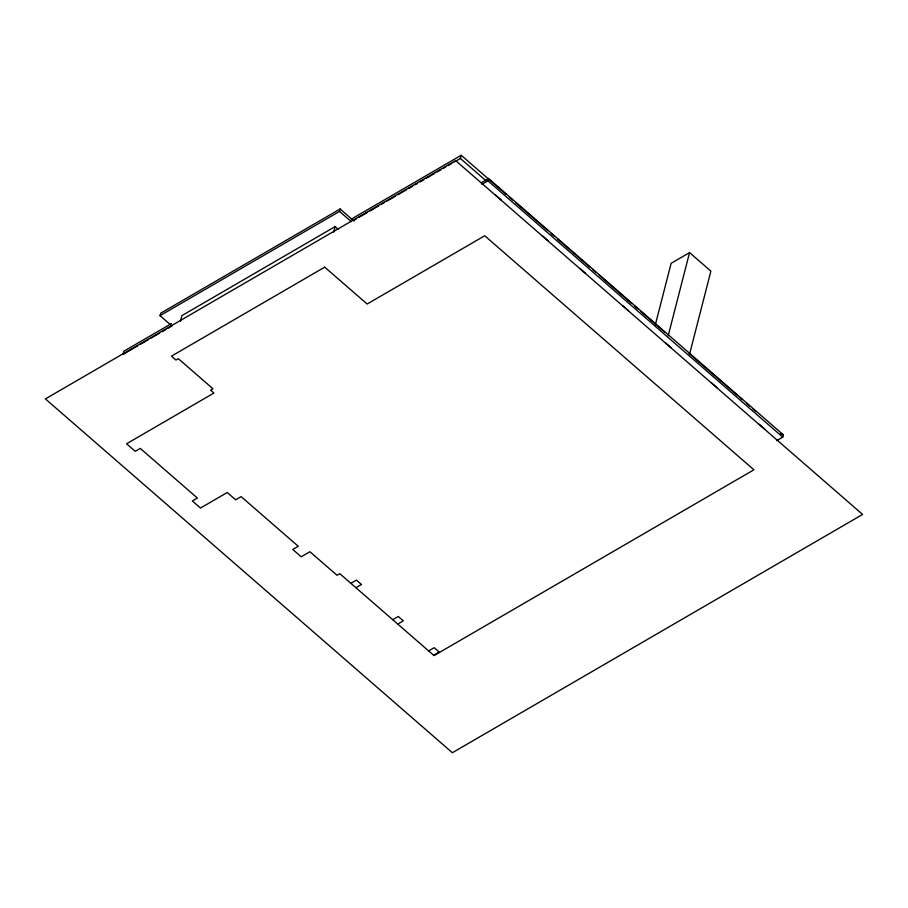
<?xml version="1.0" encoding="UTF-8"?>
<svg xmlns="http://www.w3.org/2000/svg" width="908" height="908" viewBox="0 0 908 908"><rect width="100%" height="100%" fill="white"/><g stroke="black" fill="none" stroke-linecap="round" stroke-linejoin="round"><path stroke-width="1.36" d="M171.76 325.859L160.035 315.655L160.659 313.226L340.137 208.988L353.984 221.03M180.476 321.091L181.884 315.632L335.12 226.625L338.298 229.395M333.713 232.096L335.12 226.625M160.035 315.655L339.513 211.416L340.137 208.988M454.261 162.021L460.379 158.469L461.196 155.279L506.165 194.38M481.876 184.369L487.959 180.84L488.549 178.536L783.343 434.83L782.753 437.123L776.669 440.652M655.258 325.109L671.125 263.309L689.558 252.606L710.885 271.14L689.513 354.358M668.186 335.812L689.558 252.606M171.476 323.566L123.794 351.248L122.977 354.438L137.653 345.925M351.18 219.191L461.196 155.279M140.093 344.507L148.651 339.535M151.091 338.116L159.649 333.145M162.101 331.715L165.767 329.593M168.207 328.174L171.873 326.04M354.029 220.247L356.469 218.828M358.91 217.409L367.468 212.438M369.919 211.019L378.477 206.048M380.917 204.629L384.583 202.495M387.035 201.077L395.593 196.105M398.033 194.687L406.591 189.715M409.031 188.297L412.697 186.163M415.149 184.744L417.589 183.325M420.041 181.906L423.707 179.773M426.147 178.354L434.705 173.383M437.157 171.964L440.823 169.83M443.263 168.411L445.703 166.993M448.155 165.574L451.821 163.44M481.251 182.78L488.549 178.536M350.885 583.333L356.435 580.11L361.463 584.491L355.925 587.703M392.721 619.71L398.272 616.487L403.3 620.856L397.749 624.08M428.621 650.911L434.172 647.699L439.2 652.069L433.649 655.292M780.744 433.695L783.343 434.83M509.377 197.172L512.589 199.964M515.801 202.756L547.921 230.677M551.133 233.469L554.345 236.262M557.557 239.054L589.678 266.975M592.89 269.767L596.102 272.559M599.303 275.351L631.423 303.283M634.635 306.075L637.847 308.868M641.059 311.66L664.622 332.135M689.127 353.45L737.943 395.888M740.065 397.738L742.188 399.577M746.433 403.266L749.622 406.035M752.8 408.804L755.989 411.574M487.959 180.84L782.753 437.123M460.379 158.469L486.075 180.806M495.473 195.027L501.148 199.964M542.133 235.603L547.808 240.529M579.86 268.405L585.535 273.331M622.763 305.701L628.438 310.627M665.575 342.918L671.25 347.855M711.849 383.153L717.524 388.079M758.997 424.138L764.672 429.064M339.513 211.416L351.237 221.609M455.634 160.625L45.4 398.907L452.366 752.721L862.6 514.439L455.634 160.625M324.712 267.145L171.487 356.14L175.97 360.045L178.343 358.671L212.96 388.772L210.588 390.145L213.913 393.039L126.575 443.774L135.247 451.321L140.263 448.404L197.365 498.049L192.348 500.955L200.509 508.049L227.261 492.511L235.66 499.809L241.131 496.631L298.233 546.275L292.762 549.454L301.206 556.786L309.912 551.724L336.993 575.263L339.762 573.663L434.013 655.599L753.901 469.799L484.702 235.762L367.15 304.032L324.712 267.145"/></g></svg>
